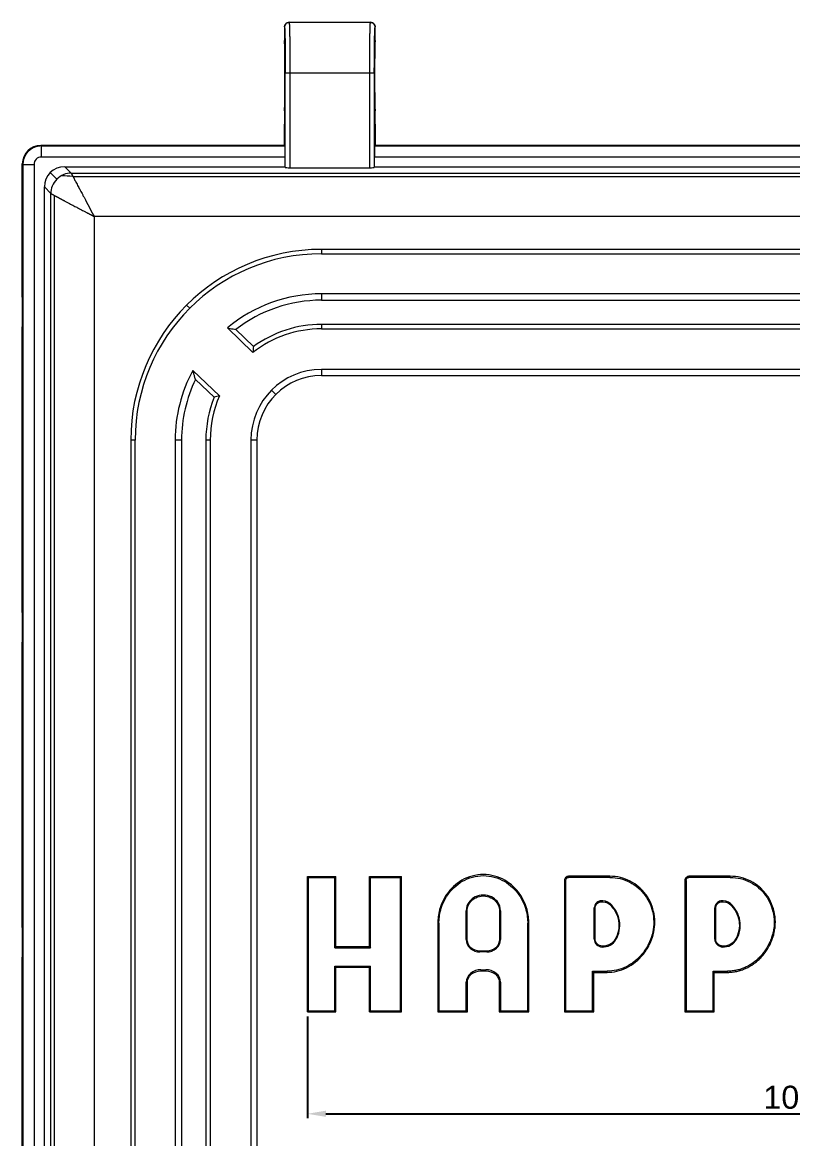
# Model space of a CAD drawing. Header units: millimetres. Extents: x 6520 to 6907, y -5009 to -4789.
# Drawn here: x 6519.8 to 6603.3, y -4909.9 to -4788.9 of the extents above; entities that cross this region are included whole.
import ezdxf

# ---------------------------------------------------------------- set-up
doc = ezdxf.new("R2010")
doc.units = ezdxf.units.MM
doc.layers.add('core', color=7, linetype='Continuous', lineweight=20)
doc.layers.add('dim', color=82, linetype='Continuous', lineweight=9)
doc.styles.get("Standard").update_dxf_attribs({"font": 'arial.ttf'})
doc.dimstyles.new('ISO-25', dxfattribs={"dimtxt": 2.5, "dimasz": 2.5, "dimexe": 1.25, "dimexo": 0.625, "dimtad": 1, "dimdsep": 46, "dimtxsty": 'Standard', "dimcen": 2.5, "dimadec": 0, "dimazin": 0, "dimtfac": 1, "dimtmove": 0, "dimatfit": 3, "dimfxl": 0, "dimarcsym": 0})

# ---------------------------------------------------------------- blocks, each defined once
blk = doc.blocks.new('*D15')
at = {"layer": 'Defpoints', "color": 0, "transparency": 16777216}
for p in [(6550.72, -4896.18), (6660.29, -4896.18), (6660.29, -4907.24)]:
    blk.add_point(p, dxfattribs=at)
at = {"layer": 'dim', "color": 0, "lineweight": -2, "transparency": 16777216}
for p, q in [((6550.72, -4896.68), (6550.72, -4907.73)), ((6660.29, -4896.68), (6660.29, -4907.73)), ((6552.72, -4907.24), (6658.29, -4907.24))]:
    blk.add_line(p, q, dxfattribs=at)
at = {"layer": 'dim', "color": 0, "transparency": 16777216}
for points in [[(6552.72, -4906.9), (6552.72, -4907.57), (6550.72, -4907.24)], [(6658.29, -4906.9), (6658.29, -4907.57), (6660.29, -4907.24)]]:
    blk.add_solid(points, dxfattribs=at)
at = {"layer": 'dim', "color": 0, "transparency": 16777216, "insert": (6605.5, -4905.46), "char_height": 2.5, "attachment_point": 5}
blk.add_mtext('109.58', dxfattribs=at)

msp = doc.modelspace()

# ---------------------------------------------------------------- linework, layer by layer
at = {"layer": 'core', "linetype": 'Continuous', "lineweight": 13}
for p, q in [((6548.227, -4789.362), (6548.218, -4789.362)), ((6548.721, -4788.859), (6548.73, -4788.859)), ((6557.556, -4788.859), (6557.56, -4788.859)), ((6558.067, -4789.362), (6558.059, -4789.362)), ((6557.468, -4794.387), (6548.818, -4794.387)), ((6548.818, -4794.387), (6548.818, -4804.635)), ((6557.468, -4804.635), (6557.468, -4794.387)), ((6557.962, -4794.387), (6557.962, -4804.599)), ((6520.452, -4802.853), (6520.391, -4802.792)), ((6521.873, -4802.264), (6521.812, -4802.203)), ((6521.873, -4802.264), (6548.279, -4802.264)), ((6548.283, -4802.285), (6521.873, -4802.285)), ((6642.954, -4802.285), (6558.003, -4802.285)), ((6558.007, -4802.264), (6642.95, -4802.264)), ((6519.802, -4804.213), (6519.863, -4804.274)), ((6519.863, -4972.992), (6519.863, -4804.274)), ((6519.884, -4972.992), (6519.884, -4804.274)), ((6521.069, -4804.274), (6521.069, -4972.992)), ((6548.3, -4803.47), (6521.873, -4803.47)), ((6642.971, -4803.47), (6557.986, -4803.47)), ((6522.835, -4805.16), (6523.542, -4805.867)), ((6525.093, -4805.216), (6524.393, -4804.516)), ((6525.093, -4805.216), (6685.914, -4805.216)), ((6525.295, -4805.593), (6685.712, -4805.593)), ((6522.191, -4806.719), (6522.89, -4807.419)), ((6522.89, -4969.847), (6522.89, -4807.419)), ((6523.268, -4807.628), (6523.268, -4969.646)), ((6683.411, -4809.922), (6527.596, -4809.922)), ((6527.596, -4809.922), (6527.596, -4967.344)), ((6552.238, -4813.484), (6552.238, -4813.96)), ((6552.238, -4818.301), (6552.238, -4818.996)), ((6537.617, -4819.541), (6537.954, -4819.877)), ((6552.238, -4821.625), (6552.238, -4822.101)), ((6552.238, -4826.511), (6552.238, -4827.167)), ((6547.292, -4829.216), (6546.828, -4828.752)), ((6532.037, -4834.162), (6531.561, -4834.162)), ((6537.072, -4834.162), (6536.377, -4834.162)), ((6540.177, -4834.162), (6539.701, -4834.162)), ((6545.244, -4834.162), (6544.587, -4834.162)), ((6578.715, -4881.611), (6578.803, -4881.698)), ((6579.025, -4881.478), (6579.025, -4881.601)), ((6583.507, -4881.601), (6583.507, -4881.478)), ((6591.779, -4881.611), (6591.866, -4881.698)), ((6592.089, -4881.478), (6592.089, -4881.601)), ((6596.571, -4881.601), (6596.571, -4881.478)), ((6578.706, -4881.943), (6578.583, -4881.943)), ((6591.769, -4881.943), (6591.646, -4881.943)), ((6582.467, -4884.159), (6582.486, -4884.254)), ((6595.531, -4884.159), (6595.55, -4884.254)), ((6568.036, -4885.211), (6567.939, -4885.211)), ((6571.644, -4885.211), (6571.548, -4885.211)), ((6581.921, -4884.915), (6581.825, -4884.915)), ((6583.533, -4884.445), (6583.468, -4884.516)), ((6594.985, -4884.915), (6594.888, -4884.915)), ((6596.596, -4884.445), (6596.532, -4884.516)), ((6564.98, -4886.57), (6564.857, -4886.57)), ((6574.727, -4886.57), (6574.604, -4886.57)), ((6567.939, -4888.335), (6568.036, -4888.335)), ((6571.548, -4888.335), (6571.644, -4888.335)), ((6581.825, -4888.305), (6581.921, -4888.305)), ((6582.671, -4889.149), (6582.675, -4889.052)), ((6584.17, -4888.349), (6584.086, -4888.3)), ((6594.888, -4888.305), (6594.985, -4888.305)), ((6595.735, -4889.149), (6595.739, -4889.052)), ((6597.233, -4888.349), (6597.15, -4888.3)), ((6568.422, -4889.207), (6568.354, -4889.275)), ((6569.419, -4889.593), (6569.419, -4889.69)), ((6570.165, -4889.69), (6570.165, -4889.593)), ((6571.23, -4889.275), (6571.162, -4889.207)), ((6568.366, -4892.037), (6568.453, -4892.125)), ((6569.513, -4891.611), (6569.513, -4891.734)), ((6570.071, -4891.734), (6570.071, -4891.611)), ((6571.131, -4892.125), (6571.218, -4892.037)), ((6583.207, -4891.9), (6583.207, -4891.776)), ((6568.062, -4892.962), (6567.939, -4892.962)), ((6571.644, -4892.962), (6571.521, -4892.962))]:
    msp.add_line(p, q, dxfattribs=at)
at = {"layer": 'core', "linetype": 'Continuous', "lineweight": 18}
for p, q in [((6548.218, -4789.362), (6548.218, -4790.829)), ((6548.721, -4788.859), (6548.73, -4788.859)), ((6548.73, -4788.859), (6557.556, -4788.859)), ((6557.556, -4788.859), (6557.565, -4788.859)), ((6558.067, -4790.829), (6558.067, -4789.362)), ((6548.315, -4804.592), (6548.315, -4794.386)), ((6557.971, -4794.386), (6557.971, -4804.592)), ((6548.218, -4798.447), (6548.218, -4799.914)), ((6558.067, -4799.914), (6558.067, -4798.447)), ((6548.218, -4802.203), (6548.218, -4799.914)), ((6558.067, -4799.914), (6558.067, -4802.203)), ((6548.218, -4802.203), (6521.812, -4802.203)), ((6548.218, -4802.203), (6548.279, -4802.264)), ((6558.067, -4802.203), (6558.007, -4802.264)), ((6642.889, -4802.203), (6558.067, -4802.203)), ((6519.802, -4818.685), (6519.802, -4804.213)), ((6548.3, -4804.516), (6548.3, -4803.47)), ((6557.986, -4804.516), (6557.986, -4803.47)), ((6524.393, -4804.516), (6548.3, -4804.516)), ((6548.315, -4804.592), (6548.3, -4804.516)), ((6548.818, -4804.635), (6557.468, -4804.635)), ((6557.986, -4804.516), (6557.971, -4804.592)), ((6557.986, -4804.516), (6642.971, -4804.516)), ((6522.191, -4970.547), (6522.191, -4806.719)), ((6658.768, -4813.484), (6552.238, -4813.484)), ((6552.238, -4813.96), (6658.768, -4813.96)), ((6658.768, -4818.301), (6552.238, -4818.301)), ((6552.238, -4818.996), (6658.768, -4818.996)), ((6519.802, -4852.855), (6519.802, -4821.901)), ((6542.047, -4822.008), (6544.801, -4824.667)), ((6544.868, -4824.02), (6542.952, -4822.171)), ((6658.768, -4821.625), (6552.238, -4821.625)), ((6552.238, -4822.101), (6658.768, -4822.101)), ((6541.167, -4829.378), (6538.294, -4826.604)), ((6658.768, -4826.511), (6552.238, -4826.511)), ((6552.238, -4827.167), (6658.768, -4827.167)), ((6538.573, -4827.585), (6540.588, -4829.531)), ((6531.561, -4834.162), (6531.561, -4943.104)), ((6532.037, -4943.104), (6532.037, -4834.162)), ((6536.377, -4834.162), (6536.377, -4943.104)), ((6537.072, -4834.162), (6537.072, -4943.104)), ((6539.701, -4834.162), (6539.701, -4943.104)), ((6540.177, -4834.162), (6540.177, -4943.104)), ((6544.587, -4834.162), (6544.587, -4943.104)), ((6545.244, -4834.162), (6545.244, -4943.104)), ((6519.802, -4887.025), (6519.802, -4856.071)), ((6550.716, -4881.491), (6553.808, -4881.491)), ((6550.716, -4881.491), (6550.839, -4881.614)), ((6550.716, -4896.178), (6550.716, -4881.491)), ((6550.839, -4881.614), (6553.685, -4881.614)), ((6550.839, -4896.055), (6550.839, -4881.614)), ((6553.808, -4881.491), (6553.685, -4881.614)), ((6553.685, -4889.231), (6553.685, -4881.614)), ((6553.808, -4889.108), (6553.808, -4881.491)), ((6557.439, -4881.491), (6557.562, -4881.614)), ((6557.439, -4881.491), (6560.915, -4881.491)), ((6557.439, -4889.108), (6557.439, -4881.491)), ((6557.562, -4881.614), (6560.791, -4881.614)), ((6557.562, -4889.231), (6557.562, -4881.614)), ((6560.915, -4881.491), (6560.791, -4881.614)), ((6560.791, -4896.055), (6560.791, -4881.614)), ((6560.915, -4896.178), (6560.915, -4881.491)), ((6583.507, -4881.478), (6579.025, -4881.478)), ((6583.507, -4881.601), (6579.025, -4881.601)), ((6596.571, -4881.478), (6592.089, -4881.478)), ((6596.571, -4881.601), (6592.089, -4881.601)), ((6578.583, -4881.943), (6578.583, -4896.178)), ((6578.706, -4881.943), (6578.706, -4896.055)), ((6591.646, -4881.943), (6591.646, -4896.178)), ((6591.769, -4881.943), (6591.769, -4896.055)), ((6567.939, -4888.335), (6567.939, -4885.211)), ((6568.036, -4888.335), (6568.036, -4885.211)), ((6571.548, -4885.211), (6571.548, -4888.335)), ((6571.644, -4885.211), (6571.644, -4888.335)), ((6581.825, -4888.305), (6581.825, -4884.915)), ((6581.921, -4888.305), (6581.921, -4884.915)), ((6594.888, -4888.305), (6594.888, -4884.915)), ((6594.985, -4888.305), (6594.985, -4884.915)), ((6564.857, -4886.57), (6564.857, -4896.178)), ((6564.98, -4886.57), (6564.98, -4896.055)), ((6574.604, -4896.055), (6574.604, -4886.57)), ((6574.727, -4896.178), (6574.727, -4886.57)), ((6588.39, -4886.692), (6588.267, -4886.686)), ((6601.453, -4886.692), (6601.33, -4886.686)), ((6553.808, -4889.108), (6553.685, -4889.231)), ((6553.808, -4889.108), (6557.439, -4889.108)), ((6557.439, -4889.108), (6557.562, -4889.231)), ((6519.802, -4921.195), (6519.802, -4890.241)), ((6553.685, -4889.231), (6557.562, -4889.231)), ((6570.165, -4889.593), (6569.419, -4889.593)), ((6570.165, -4889.69), (6569.419, -4889.69)), ((6553.808, -4891.334), (6553.685, -4891.21)), ((6553.685, -4896.055), (6553.685, -4891.21)), ((6553.685, -4891.21), (6557.562, -4891.21)), ((6553.808, -4896.178), (6553.808, -4891.334)), ((6553.808, -4891.334), (6557.439, -4891.334)), ((6557.439, -4891.334), (6557.562, -4891.21)), ((6557.439, -4896.178), (6557.439, -4891.334)), ((6557.562, -4896.055), (6557.562, -4891.21)), ((6569.513, -4891.611), (6570.071, -4891.611)), ((6569.513, -4891.734), (6570.071, -4891.734)), ((6581.635, -4896.055), (6581.635, -4891.776)), ((6581.635, -4891.776), (6583.207, -4891.776)), ((6581.758, -4891.9), (6581.635, -4891.776)), ((6581.758, -4896.178), (6581.758, -4891.9)), ((6581.758, -4891.9), (6583.207, -4891.9)), ((6594.699, -4896.055), (6594.699, -4891.776)), ((6594.699, -4891.776), (6596.27, -4891.776)), ((6594.822, -4891.9), (6594.699, -4891.776)), ((6594.822, -4891.9), (6596.27, -4891.9)), ((6594.822, -4896.178), (6594.822, -4891.9)), ((6596.27, -4891.9), (6596.27, -4891.776)), ((6567.939, -4896.055), (6567.939, -4892.962)), ((6568.062, -4896.178), (6568.062, -4892.962)), ((6571.521, -4892.962), (6571.521, -4896.178)), ((6571.644, -4892.962), (6571.644, -4896.055)), ((6550.716, -4896.178), (6550.839, -4896.055)), ((6550.716, -4896.178), (6553.808, -4896.178)), ((6550.839, -4896.055), (6553.685, -4896.055)), ((6553.808, -4896.178), (6553.685, -4896.055)), ((6557.439, -4896.178), (6557.562, -4896.055)), ((6557.439, -4896.178), (6560.915, -4896.178)), ((6557.562, -4896.055), (6560.791, -4896.055)), ((6560.915, -4896.178), (6560.791, -4896.055)), ((6564.857, -4896.178), (6564.98, -4896.055)), ((6564.857, -4896.178), (6568.062, -4896.178)), ((6564.98, -4896.055), (6567.939, -4896.055)), ((6568.062, -4896.178), (6567.939, -4896.055)), ((6571.521, -4896.178), (6571.644, -4896.055)), ((6571.521, -4896.178), (6574.727, -4896.178)), ((6571.644, -4896.055), (6574.604, -4896.055)), ((6574.727, -4896.178), (6574.604, -4896.055)), ((6578.583, -4896.178), (6578.706, -4896.055)), ((6578.583, -4896.178), (6581.758, -4896.178)), ((6578.706, -4896.055), (6581.635, -4896.055)), ((6581.758, -4896.178), (6581.635, -4896.055)), ((6591.646, -4896.178), (6591.769, -4896.055)), ((6591.646, -4896.178), (6594.822, -4896.178)), ((6591.769, -4896.055), (6594.699, -4896.055)), ((6594.822, -4896.178), (6594.699, -4896.055))]:
    msp.add_line(p, q, dxfattribs=at)
for radius, start, end in [(20.678, 90, 180), (20.202, 90, 180), (15.861, 90, 129.98095), (15.166, 90, 127.75511), (12.061, 90, 128.07229), (12.537, 90, 126.00897), (15.861, 151.5437, 180), (7.651, 90, 180), (6.995, 90, 180), (15.166, 154.29953, 180), (12.537, 158.32193, 180), (12.061, 156.6329, 180)]:
    msp.add_arc((6552.238, -4834.162), radius, start, end, dxfattribs=at)
for centre, major_axis, ratio, start_param, end_param in [((6548.721, -4789.362), (-0.503, 0), 0.9998477, 4.712389, 6.2831853), ((6557.565, -4789.362), (0.503, 0), 0.9998477, 0, 1.5707963), ((6548.218, -4794.638), (0, -3.809), 0.0174551, 0, 3.1415927), ((6558.067, -4794.638), (0, -3.809), 0.0174551, 3.1415927, 6.2831853), ((6521.812, -4804.213), (-1.422, 1.422), 0.9996955, 5.4979394, 7.0684312), ((6521.873, -4803.47), (0, 1.206), 0.0000083, 4.7123873, 6.265732), ((6548.279, -4803.47), (0, -1.206), 0.0174551, 1.5707963, 3.1241394), ((6558.007, -4803.47), (0, -1.206), 0.0174551, 3.1590459, 4.712389), ((6521.069, -4804.274), (1.206, 0), 0.0000056, 3.1590444, 4.7123934), ((6521.873, -4804.274), (-0.447, -0.668), 1, 3.7318458, 5.3027273), ((6524.41, -4806.736), (-1.575, 1.575), 0.9924325, 5.501584, 7.0647854), ((6548.818, -4804.591), (-0.502, 0), 0.0874887, 0.0174533, 1.5707963), ((6557.468, -4804.591), (-0.502, 0), 0.0874887, 1.5707963, 3.1241394), ((6519.802, -4820.293), (0, -1.608), 0.0174551, 0, 3.1415927), ((6519.802, -4854.463), (0, -1.608), 0.0174551, 0, 3.1415927), ((6519.802, -4888.633), (0, -1.608), 0.0174551, 0, 3.1415927)]:
    msp.add_ellipse(centre, major_axis=major_axis, ratio=ratio, start_param=start_param, end_param=end_param, dxfattribs=at)
at = {"layer": 'core', "linetype": 'Continuous', "lineweight": 13}
for centre, major_axis, ratio, start_param, end_param in [((6548.227, -4794.387), (0, -5.527), 0.0174551, 1.5707989, 2.7970496), ((6558.059, -4794.387), (0, -5.527), 0.0174551, 3.4861342, 4.7123927), ((6527.596, -4805.18), (-4.723, 0), 0.0874887, 0.7390635, 1.0550269)]:
    msp.add_ellipse(centre, major_axis=major_axis, ratio=ratio, start_param=start_param, end_param=end_param, dxfattribs=at)
for points, knots in [([(6548.227, -4789.362), (6548.227, -4789.329), (6548.231, -4789.296), (6548.243, -4789.231), (6548.253, -4789.2), (6548.278, -4789.139), (6548.294, -4789.11), (6548.33, -4789.055), (6548.351, -4789.029), (6548.398, -4788.983), (6548.423, -4788.962), (6548.478, -4788.925), (6548.507, -4788.91), (6548.568, -4788.885), (6548.6, -4788.875), (6548.664, -4788.862), (6548.697, -4788.859), (6548.73, -4788.859)], [0, 0, 0, 0, 0.125, 0.125, 0.25, 0.25, 0.375, 0.375, 0.5, 0.5, 0.625, 0.625, 0.75, 0.75, 0.875, 0.875, 1, 1, 1, 1]), ([(6548.227, -4789.362), (6548.233, -4789.362), (6548.239, -4789.394), (6548.249, -4789.513), (6548.254, -4789.59), (6548.259, -4789.689)], [0, 0, 0, 0, 0.5407234, 0.5407234, 1, 1, 1, 1]), ([(6548.73, -4788.859), (6548.73, -4788.859), (6548.73, -4788.859), (6548.731, -4788.859), (6548.732, -4788.86), (6548.732, -4788.861), (6548.733, -4788.862), (6548.733, -4788.863), (6548.734, -4788.865), (6548.734, -4788.866), (6548.735, -4788.868), (6548.735, -4788.87), (6548.736, -4788.872), (6548.736, -4788.875), (6548.737, -4788.878), (6548.738, -4788.881), (6548.738, -4788.884), (6548.739, -4788.887), (6548.739, -4788.891), (6548.74, -4788.894), (6548.74, -4788.898), (6548.741, -4788.902), (6548.741, -4788.907), (6548.742, -4788.911), (6548.742, -4788.916), (6548.743, -4788.92), (6548.743, -4788.925), (6548.744, -4788.931), (6548.744, -4788.936), (6548.745, -4788.942), (6548.745, -4788.947), (6548.746, -4788.953), (6548.746, -4788.959), (6548.747, -4788.965), (6548.747, -4788.972), (6548.748, -4788.978), (6548.748, -4788.985), (6548.749, -4788.992), (6548.749, -4788.999), (6548.75, -4789.006), (6548.75, -4789.013), (6548.751, -4789.021), (6548.751, -4789.028), (6548.752, -4789.036), (6548.752, -4789.044), (6548.753, -4789.052), (6548.753, -4789.06), (6548.753, -4789.069), (6548.754, -4789.077), (6548.754, -4789.086), (6548.755, -4789.094), (6548.755, -4789.103), (6548.756, -4789.112), (6548.756, -4789.121), (6548.757, -4789.13), (6548.757, -4789.14), (6548.758, -4789.149), (6548.758, -4789.159), (6548.758, -4789.168), (6548.759, -4789.178), (6548.759, -4789.188), (6548.76, -4789.198), (6548.76, -4789.208), (6548.761, -4789.218), (6548.761, -4789.229), (6548.761, -4789.239), (6548.762, -4789.25), (6548.762, -4789.26), (6548.763, -4789.271), (6548.763, -4789.282), (6548.764, -4789.293), (6548.764, -4789.304), (6548.764, -4789.315), (6548.765, -4789.326), (6548.765, -4789.337), (6548.766, -4789.349), (6548.766, -4789.36), (6548.766, -4789.372), (6548.767, -4789.383), (6548.767, -4789.395), (6548.768, -4789.407), (6548.768, -4789.418), (6548.768, -4789.43), (6548.769, -4789.442), (6548.769, -4789.454), (6548.769, -4789.466), (6548.77, -4789.479), (6548.77, -4789.491), (6548.771, -4789.503), (6548.771, -4789.515), (6548.771, -4789.528), (6548.772, -4789.54), (6548.772, -4789.553), (6548.772, -4789.565), (6548.773, -4789.578), (6548.773, -4789.591), (6548.773, -4789.603), (6548.774, -4789.616), (6548.774, -4789.629), (6548.775, -4789.642), (6548.775, -4789.654), (6548.775, -4789.667), (6548.776, -4789.68), (6548.776, -4789.693), (6548.776, -4789.706), (6548.777, -4789.72), (6548.777, -4789.733), (6548.777, -4789.746), (6548.778, -4789.759), (6548.778, -4789.772), (6548.778, -4789.785), (6548.779, -4789.799), (6548.779, -4789.812), (6548.779, -4789.825), (6548.779, -4789.838), (6548.78, -4789.852), (6548.78, -4789.865), (6548.78, -4789.879), (6548.781, -4789.892), (6548.781, -4789.905), (6548.781, -4789.919), (6548.782, -4789.932), (6548.782, -4789.946), (6548.782, -4789.959), (6548.782, -4789.973), (6548.783, -4789.986), (6548.783, -4790), (6548.783, -4790.013), (6548.784, -4790.026), (6548.784, -4790.04), (6548.784, -4790.053), (6548.784, -4790.067), (6548.785, -4790.08), (6548.785, -4790.094), (6548.785, -4790.107), (6548.786, -4790.121), (6548.786, -4790.134), (6548.786, -4790.148), (6548.786, -4790.161), (6548.787, -4790.175), (6548.787, -4790.188), (6548.787, -4790.202), (6548.787, -4790.215), (6548.788, -4790.228), (6548.788, -4790.242), (6548.788, -4790.255), (6548.788, -4790.268), (6548.789, -4790.282), (6548.789, -4790.295), (6548.789, -4790.308), (6548.789, -4790.322), (6548.789, -4790.335), (6548.79, -4790.348), (6548.79, -4790.361), (6548.79, -4790.374), (6548.79, -4790.388), (6548.791, -4790.401), (6548.791, -4790.414), (6548.791, -4790.427), (6548.791, -4790.44), (6548.791, -4790.453), (6548.792, -4790.466), (6548.792, -4790.493), (6548.793, -4790.535), (6548.794, -4790.592), (6548.794, -4790.649), (6548.795, -4790.707), (6548.796, -4790.766), (6548.797, -4790.825), (6548.798, -4790.885), (6548.798, -4790.946), (6548.799, -4791.007), (6548.8, -4791.068), (6548.801, -4791.131), (6548.801, -4791.193), (6548.802, -4791.257), (6548.803, -4791.32), (6548.803, -4791.385), (6548.804, -4791.449), (6548.805, -4791.514), (6548.805, -4791.58), (6548.806, -4791.646), (6548.807, -4791.712), (6548.807, -4791.779), (6548.808, -4791.846), (6548.808, -4791.914), (6548.809, -4791.982), (6548.809, -4792.05), (6548.81, -4792.118), (6548.81, -4792.187), (6548.811, -4792.256), (6548.811, -4792.325), (6548.812, -4792.395), (6548.812, -4792.465), (6548.812, -4792.535), (6548.813, -4792.605), (6548.813, -4792.675), (6548.814, -4792.746), (6548.814, -4792.817), (6548.814, -4792.888), (6548.814, -4792.959), (6548.815, -4793.03), (6548.815, -4793.101), (6548.815, -4793.172), (6548.816, -4793.244), (6548.816, -4793.315), (6548.816, -4793.387), (6548.816, -4793.458), (6548.816, -4793.53), (6548.817, -4793.602), (6548.817, -4793.673), (6548.817, -4793.745), (6548.817, -4793.816), (6548.817, -4793.888), (6548.817, -4793.959), (6548.817, -4794.031), (6548.817, -4794.102), (6548.817, -4794.173), (6548.818, -4794.245), (6548.818, -4794.316), (6548.818, -4794.363), (6548.818, -4794.387)], [0, 0, 0, 0, 0.0041037, 0.0081949, 0.0122736, 0.0163399, 0.0203938, 0.0244351, 0.028464, 0.0324804, 0.0364844, 0.0404759, 0.0444549, 0.0484215, 0.0523756, 0.0563173, 0.0602464, 0.0641632, 0.0680674, 0.0719592, 0.0758385, 0.0797054, 0.0835598, 0.0874017, 0.0912311, 0.0950481, 0.0988527, 0.1026447, 0.1064244, 0.1101915, 0.1139462, 0.1176884, 0.1214181, 0.1251354, 0.1288402, 0.1325326, 0.1362125, 0.1398799, 0.1435349, 0.1471773, 0.1508074, 0.1544249, 0.15803, 0.1616227, 0.1652029, 0.1687706, 0.1723258, 0.1758686, 0.1793989, 0.1829168, 0.1864221, 0.1899151, 0.1933955, 0.1968635, 0.200319, 0.2037621, 0.2071927, 0.2106108, 0.2140165, 0.2174097, 0.2207905, 0.2241587, 0.2275145, 0.2308579, 0.2341888, 0.2375072, 0.2408132, 0.2441066, 0.2473877, 0.2506562, 0.2539123, 0.257156, 0.2603871, 0.2636058, 0.2668121, 0.2700059, 0.2731872, 0.276356, 0.2795124, 0.2826563, 0.2857878, 0.2889068, 0.2920133, 0.2951073, 0.2981889, 0.3012581, 0.3043147, 0.3073589, 0.3103907, 0.3134099, 0.3164168, 0.3194111, 0.322393, 0.3253624, 0.3283193, 0.3312638, 0.3341959, 0.3371154, 0.3400225, 0.3429171, 0.3457993, 0.348669, 0.3515262, 0.354371, 0.3572033, 0.3600232, 0.3628305, 0.3656255, 0.3684079, 0.3711779, 0.3739354, 0.3766805, 0.3794131, 0.3821332, 0.3848409, 0.3875361, 0.3902188, 0.3928891, 0.3955469, 0.3981922, 0.4008251, 0.4034455, 0.4060535, 0.4086489, 0.411232, 0.4138025, 0.4163606, 0.4189062, 0.4214394, 0.4239601, 0.4264683, 0.4289641, 0.4314474, 0.4339183, 0.4363766, 0.4388226, 0.441256, 0.443677, 0.4460855, 0.4484816, 0.4508652, 0.4532363, 0.4555949, 0.4579411, 0.4602749, 0.4625962, 0.464905, 0.4672013, 0.4694852, 0.4717566, 0.4740156, 0.476262, 0.4784961, 0.4807176, 0.4829267, 0.4851233, 0.4873075, 0.4894792, 0.4916384, 0.4937852, 0.4959195, 0.4980414, 0.5001508, 0.5092224, 0.5182781, 0.5273179, 0.5363418, 0.5453498, 0.5543418, 0.563318, 0.5722782, 0.5812225, 0.5901509, 0.5990633, 0.6079599, 0.6168405, 0.6257052, 0.634554, 0.6433869, 0.6522039, 0.6610049, 0.66979, 0.6785593, 0.6873126, 0.69605, 0.7047714, 0.713477, 0.7221667, 0.7308404, 0.7394982, 0.7481401, 0.7567661, 0.7653762, 0.7739704, 0.7825487, 0.791111, 0.7996575, 0.808188, 0.8167026, 0.8252014, 0.8336842, 0.8421511, 0.8506021, 0.8590371, 0.8674563, 0.8758596, 0.884247, 0.8926184, 0.900974, 0.9093136, 0.9176373, 0.9259452, 0.9342371, 0.9425131, 0.9507732, 0.9590175, 0.9672458, 0.9754582, 0.9836547, 0.9918353, 1, 1, 1, 1]), ([(6557.468, -4794.387), (6557.468, -4794.374), (6557.468, -4794.348), (6557.468, -4794.31), (6557.468, -4794.271), (6557.468, -4794.233), (6557.468, -4794.194), (6557.469, -4794.156), (6557.469, -4794.117), (6557.469, -4794.078), (6557.469, -4794.04), (6557.469, -4794.001), (6557.469, -4793.962), (6557.469, -4793.923), (6557.469, -4793.885), (6557.469, -4793.846), (6557.469, -4793.807), (6557.469, -4793.768), (6557.469, -4793.73), (6557.469, -4793.691), (6557.469, -4793.652), (6557.469, -4793.613), (6557.469, -4793.574), (6557.47, -4793.535), (6557.47, -4793.497), (6557.47, -4793.458), (6557.47, -4793.419), (6557.47, -4793.38), (6557.47, -4793.341), (6557.47, -4793.303), (6557.47, -4793.264), (6557.47, -4793.225), (6557.471, -4793.187), (6557.471, -4793.148), (6557.471, -4793.109), (6557.471, -4793.071), (6557.471, -4793.032), (6557.471, -4792.993), (6557.472, -4792.955), (6557.472, -4792.916), (6557.472, -4792.878), (6557.472, -4792.839), (6557.472, -4792.801), (6557.472, -4792.763), (6557.473, -4792.724), (6557.473, -4792.686), (6557.473, -4792.648), (6557.473, -4792.61), (6557.473, -4792.572), (6557.474, -4792.534), (6557.474, -4792.496), (6557.474, -4792.458), (6557.474, -4792.42), (6557.475, -4792.382), (6557.475, -4792.344), (6557.475, -4792.307), (6557.475, -4792.269), (6557.475, -4792.232), (6557.476, -4792.194), (6557.476, -4792.157), (6557.476, -4792.12), (6557.477, -4792.083), (6557.477, -4792.045), (6557.477, -4792.008), (6557.477, -4791.972), (6557.478, -4791.935), (6557.478, -4791.898), (6557.478, -4791.862), (6557.479, -4791.825), (6557.479, -4791.789), (6557.479, -4791.752), (6557.479, -4791.716), (6557.48, -4791.68), (6557.48, -4791.644), (6557.48, -4791.608), (6557.481, -4791.573), (6557.481, -4791.537), (6557.481, -4791.502), (6557.482, -4791.466), (6557.482, -4791.431), (6557.482, -4791.396), (6557.483, -4791.361), (6557.483, -4791.327), (6557.484, -4791.292), (6557.484, -4791.257), (6557.484, -4791.223), (6557.485, -4791.189), (6557.485, -4791.155), (6557.485, -4791.121), (6557.486, -4791.087), (6557.486, -4791.054), (6557.487, -4791.02), (6557.487, -4790.987), (6557.487, -4790.954), (6557.488, -4790.921), (6557.488, -4790.888), (6557.489, -4790.855), (6557.489, -4790.823), (6557.49, -4790.791), (6557.49, -4790.759), (6557.49, -4790.727), (6557.491, -4790.695), (6557.491, -4790.664), (6557.492, -4790.632), (6557.492, -4790.601), (6557.493, -4790.57), (6557.493, -4790.54), (6557.494, -4790.509), (6557.494, -4790.481), (6557.495, -4790.454), (6557.495, -4790.43), (6557.495, -4790.405), (6557.496, -4790.38), (6557.496, -4790.355), (6557.497, -4790.33), (6557.497, -4790.305), (6557.497, -4790.28), (6557.498, -4790.254), (6557.498, -4790.229), (6557.499, -4790.204), (6557.499, -4790.178), (6557.5, -4790.153), (6557.5, -4790.127), (6557.501, -4790.102), (6557.501, -4790.076), (6557.502, -4790.051), (6557.502, -4790.025), (6557.503, -4790), (6557.503, -4789.974), (6557.504, -4789.949), (6557.505, -4789.923), (6557.505, -4789.898), (6557.506, -4789.872), (6557.506, -4789.847), (6557.507, -4789.822), (6557.508, -4789.797), (6557.508, -4789.772), (6557.509, -4789.747), (6557.509, -4789.722), (6557.51, -4789.697), (6557.511, -4789.672), (6557.511, -4789.648), (6557.512, -4789.624), (6557.513, -4789.599), (6557.513, -4789.575), (6557.514, -4789.552), (6557.515, -4789.528), (6557.515, -4789.505), (6557.516, -4789.481), (6557.517, -4789.458), (6557.518, -4789.436), (6557.518, -4789.413), (6557.519, -4789.391), (6557.52, -4789.369), (6557.52, -4789.347), (6557.521, -4789.326), (6557.522, -4789.305), (6557.523, -4789.284), (6557.524, -4789.263), (6557.524, -4789.243), (6557.525, -4789.224), (6557.526, -4789.204), (6557.527, -4789.185), (6557.528, -4789.167), (6557.528, -4789.148), (6557.529, -4789.131), (6557.53, -4789.113), (6557.531, -4789.096), (6557.532, -4789.08), (6557.533, -4789.064), (6557.534, -4789.048), (6557.535, -4789.033), (6557.535, -4789.019), (6557.536, -4789.005), (6557.537, -4788.992), (6557.538, -4788.979), (6557.539, -4788.967), (6557.54, -4788.955), (6557.541, -4788.944), (6557.542, -4788.933), (6557.543, -4788.923), (6557.544, -4788.914), (6557.545, -4788.906), (6557.546, -4788.898), (6557.547, -4788.891), (6557.548, -4788.884), (6557.549, -4788.878), (6557.55, -4788.873), (6557.551, -4788.869), (6557.552, -4788.865), (6557.553, -4788.863), (6557.554, -4788.861), (6557.555, -4788.859), (6557.556, -4788.859), (6557.556, -4788.859)], [0, 0, 0, 0, 0.0044237, 0.008852, 0.0132851, 0.0177228, 0.0221652, 0.0266122, 0.0310639, 0.0355204, 0.0399814, 0.0444472, 0.0489176, 0.0533927, 0.0578725, 0.0623569, 0.0668461, 0.0713399, 0.0758383, 0.0803415, 0.0848493, 0.0893618, 0.093879, 0.0984008, 0.1029273, 0.1074585, 0.1119944, 0.116535, 0.1210802, 0.1256301, 0.1301847, 0.1347439, 0.1393078, 0.1438764, 0.1484497, 0.1530277, 0.1576103, 0.1621976, 0.1667896, 0.1713863, 0.1759876, 0.1805936, 0.1852043, 0.1898196, 0.1944397, 0.1990644, 0.2036938, 0.2083278, 0.2129666, 0.21761, 0.2222581, 0.2269109, 0.2315683, 0.2362304, 0.2408972, 0.2455687, 0.2502449, 0.2549257, 0.2596112, 0.2643014, 0.2689963, 0.2736958, 0.2784, 0.2831089, 0.2878225, 0.2925407, 0.2972637, 0.3019913, 0.3067235, 0.3114605, 0.3162021, 0.3209485, 0.3256994, 0.3304551, 0.3352155, 0.3399805, 0.3447502, 0.3495246, 0.3543036, 0.3590874, 0.3638758, 0.3686689, 0.3734666, 0.3782691, 0.3830762, 0.387888, 0.3927045, 0.3975256, 0.4023515, 0.407182, 0.4120172, 0.4168571, 0.4217016, 0.4265509, 0.4314048, 0.4362633, 0.4411266, 0.4459946, 0.4508672, 0.4557445, 0.4606265, 0.4655131, 0.4704045, 0.4753005, 0.4802012, 0.4851066, 0.4900166, 0.4949314, 0.4998508, 0.5038566, 0.5079072, 0.5120024, 0.5161424, 0.5203271, 0.5245566, 0.5288307, 0.5331496, 0.5375132, 0.5419215, 0.5463745, 0.5508723, 0.5554148, 0.560002, 0.5646339, 0.5693105, 0.5740319, 0.578798, 0.5836088, 0.5884643, 0.5933645, 0.5983095, 0.6032992, 0.6083336, 0.6134127, 0.6185366, 0.6237051, 0.6289184, 0.6341764, 0.6394792, 0.6448266, 0.6502188, 0.6556557, 0.6611373, 0.6666636, 0.6722347, 0.6778505, 0.683511, 0.6892162, 0.6949662, 0.7007608, 0.7066002, 0.7124843, 0.7184131, 0.7243867, 0.730405, 0.7364679, 0.7425757, 0.7487281, 0.7549252, 0.7611671, 0.7674537, 0.773785, 0.7801611, 0.7865818, 0.7930473, 0.7995575, 0.8061124, 0.8127121, 0.8193565, 0.8260455, 0.8327793, 0.8395579, 0.8463811, 0.8532491, 0.8601618, 0.8671192, 0.8741213, 0.8811682, 0.8882598, 0.8953961, 0.9025771, 0.9098028, 0.9170733, 0.9243885, 0.9317484, 0.939153, 0.9466024, 0.9540964, 0.9616352, 0.9692187, 0.976847, 0.9845199, 0.9922376, 1, 1, 1, 1]), ([(6557.556, -4788.859), (6557.589, -4788.859), (6557.622, -4788.862), (6557.686, -4788.875), (6557.718, -4788.885), (6557.779, -4788.91), (6557.808, -4788.925), (6557.863, -4788.962), (6557.888, -4788.983), (6557.935, -4789.029), (6557.956, -4789.055), (6557.992, -4789.11), (6558.008, -4789.139), (6558.033, -4789.2), (6558.043, -4789.231), (6558.055, -4789.296), (6558.059, -4789.329), (6558.059, -4789.362)], [0, 0, 0, 0, 0.125, 0.125, 0.25, 0.25, 0.375, 0.375, 0.5, 0.5, 0.625, 0.625, 0.75, 0.75, 0.875, 0.875, 1, 1, 1, 1]), ([(6558.021, -4789.857), (6558.022, -4789.817), (6558.024, -4789.779), (6558.03, -4789.618), (6558.036, -4789.522), (6558.047, -4789.394), (6558.053, -4789.362), (6558.059, -4789.362)], [0, 0, 0, 0, 0.1235754, 0.1235754, 0.5617877, 0.5617877, 1, 1, 1, 1]), ([(6548.818, -4794.387), (6548.785, -4794.387), (6548.753, -4794.387), (6548.689, -4794.387), (6548.657, -4794.387), (6548.597, -4794.387), (6548.568, -4794.387), (6548.514, -4794.387), (6548.489, -4794.387), (6548.442, -4794.387), (6548.421, -4794.387), (6548.384, -4794.387), (6548.369, -4794.387), (6548.343, -4794.387), (6548.333, -4794.387), (6548.319, -4794.387), (6548.316, -4794.387), (6548.315, -4794.387)], [0, 0, 0, 0, 0.125, 0.125, 0.25, 0.25, 0.375, 0.375, 0.5, 0.5, 0.625, 0.625, 0.75, 0.75, 0.875, 0.875, 1, 1, 1, 1]), ([(6557.971, -4794.387), (6557.97, -4794.387), (6557.967, -4794.387), (6557.953, -4794.387), (6557.943, -4794.387), (6557.917, -4794.387), (6557.902, -4794.387), (6557.865, -4794.387), (6557.844, -4794.387), (6557.797, -4794.387), (6557.772, -4794.387), (6557.718, -4794.387), (6557.689, -4794.387), (6557.629, -4794.387), (6557.597, -4794.387), (6557.533, -4794.387), (6557.501, -4794.387), (6557.468, -4794.387)], [0, 0, 0, 0, 0.125, 0.125, 0.25, 0.25, 0.375, 0.375, 0.5, 0.5, 0.625, 0.625, 0.75, 0.75, 0.875, 0.875, 1, 1, 1, 1]), ([(6521.873, -4802.264), (6521.865, -4802.264), (6521.851, -4802.264), (6521.828, -4802.264), (6521.806, -4802.265), (6521.784, -4802.266), (6521.762, -4802.267), (6521.74, -4802.268), (6521.717, -4802.27), (6521.695, -4802.272), (6521.673, -4802.274), (6521.651, -4802.276), (6521.629, -4802.279), (6521.607, -4802.282), (6521.585, -4802.285), (6521.563, -4802.288), (6521.541, -4802.291), (6521.519, -4802.295), (6521.498, -4802.299), (6521.476, -4802.303), (6521.454, -4802.308), (6521.433, -4802.313), (6521.411, -4802.318), (6521.39, -4802.323), (6521.368, -4802.328), (6521.347, -4802.334), (6521.326, -4802.34), (6521.305, -4802.346), (6521.284, -4802.352), (6521.263, -4802.359), (6521.242, -4802.365), (6521.221, -4802.372), (6521.201, -4802.38), (6521.18, -4802.387), (6521.16, -4802.395), (6521.14, -4802.402), (6521.12, -4802.41), (6521.1, -4802.418), (6521.08, -4802.427), (6521.061, -4802.435), (6521.041, -4802.444), (6521.022, -4802.453), (6521.002, -4802.462), (6520.983, -4802.471), (6520.965, -4802.481), (6520.946, -4802.491), (6520.927, -4802.5), (6520.909, -4802.51), (6520.89, -4802.52), (6520.872, -4802.531), (6520.854, -4802.541), (6520.837, -4802.552), (6520.819, -4802.562), (6520.802, -4802.573), (6520.784, -4802.584), (6520.767, -4802.595), (6520.75, -4802.607), (6520.734, -4802.618), (6520.717, -4802.629), (6520.701, -4802.641), (6520.685, -4802.653), (6520.669, -4802.665), (6520.653, -4802.677), (6520.637, -4802.689), (6520.622, -4802.701), (6520.607, -4802.713), (6520.592, -4802.725), (6520.577, -4802.738), (6520.562, -4802.75), (6520.548, -4802.763), (6520.533, -4802.775), (6520.519, -4802.788), (6520.505, -4802.801), (6520.492, -4802.814), (6520.478, -4802.827), (6520.465, -4802.84), (6520.448, -4802.856), (6520.427, -4802.877), (6520.403, -4802.903), (6520.379, -4802.929), (6520.355, -4802.956), (6520.332, -4802.983), (6520.309, -4803.011), (6520.286, -4803.04), (6520.264, -4803.07), (6520.242, -4803.1), (6520.22, -4803.13), (6520.199, -4803.162), (6520.178, -4803.194), (6520.157, -4803.226), (6520.138, -4803.26), (6520.118, -4803.294), (6520.099, -4803.328), (6520.081, -4803.363), (6520.064, -4803.398), (6520.047, -4803.435), (6520.03, -4803.471), (6520.014, -4803.508), (6519.999, -4803.546), (6519.985, -4803.584), (6519.971, -4803.622), (6519.959, -4803.661), (6519.946, -4803.7), (6519.935, -4803.74), (6519.925, -4803.78), (6519.915, -4803.82), (6519.906, -4803.86), (6519.898, -4803.901), (6519.89, -4803.942), (6519.884, -4803.983), (6519.878, -4804.024), (6519.874, -4804.066), (6519.87, -4804.107), (6519.867, -4804.149), (6519.865, -4804.19), (6519.863, -4804.232), (6519.863, -4804.26), (6519.863, -4804.274)], [0, 0, 0, 0, 0.007022, 0.0140482, 0.0210783, 0.0281115, 0.0351473, 0.0421851, 0.0492242, 0.0562642, 0.0633043, 0.0703441, 0.0773829, 0.08442, 0.091455, 0.0984871, 0.1055159, 0.1125406, 0.1195608, 0.1265757, 0.1335848, 0.1405875, 0.1475833, 0.1545714, 0.1615513, 0.1685224, 0.1754842, 0.182436, 0.1893773, 0.1963074, 0.2032259, 0.210132, 0.2170254, 0.2239053, 0.2307713, 0.2376227, 0.2444591, 0.2512799, 0.2580845, 0.2648724, 0.2716431, 0.278396, 0.2851307, 0.2918466, 0.2985433, 0.3052201, 0.3118767, 0.3185125, 0.325127, 0.3317199, 0.3382906, 0.3448386, 0.3513636, 0.357865, 0.3643425, 0.3707955, 0.3772238, 0.3836268, 0.3900043, 0.3963556, 0.4026806, 0.4089788, 0.4152498, 0.4214933, 0.4277089, 0.4338962, 0.440055, 0.4461849, 0.4522856, 0.4583567, 0.464398, 0.4704091, 0.4763898, 0.4823397, 0.4882587, 0.4941464, 0.5000026, 0.5110055, 0.5221185, 0.5333399, 0.5446679, 0.5561005, 0.5676355, 0.5792708, 0.5910043, 0.6028333, 0.6147556, 0.6267685, 0.6388693, 0.6510553, 0.6633237, 0.6756713, 0.6880953, 0.7005924, 0.7131594, 0.7257931, 0.73849, 0.7512466, 0.7640596, 0.7769252, 0.7898397, 0.8027996, 0.815801, 0.8288402, 0.8419132, 0.8550162, 0.8681452, 0.8812964, 0.8944658, 0.9076494, 0.9208433, 0.9340434, 0.9472458, 0.9604466, 0.9736418, 0.9868276, 1, 1, 1, 1]), ([(6525.093, -4805.216), (6524.834, -4805.218), (6524.276, -4805.316), (6523.756, -4805.653), (6523.327, -4806.082), (6523.159, -4806.342), (6522.941, -4806.881), (6522.893, -4807.16), (6522.891, -4807.419)], [0, 0, 0, 0, 0.25, 0.5, 0.5, 0.75, 0.75, 1, 1, 1, 1]), ([(6525.093, -4805.216), (6525.094, -4805.217), (6525.095, -4805.219), (6525.097, -4805.222), (6525.099, -4805.226), (6525.101, -4805.23), (6525.103, -4805.234), (6525.105, -4805.238), (6525.108, -4805.242), (6525.11, -4805.247), (6525.113, -4805.252), (6525.116, -4805.257), (6525.119, -4805.262), (6525.122, -4805.268), (6525.125, -4805.274), (6525.128, -4805.28), (6525.132, -4805.286), (6525.135, -4805.293), (6525.139, -4805.3), (6525.143, -4805.307), (6525.147, -4805.314), (6525.151, -4805.321), (6525.155, -4805.329), (6525.159, -4805.337), (6525.163, -4805.345), (6525.168, -4805.354), (6525.172, -4805.362), (6525.177, -4805.371), (6525.182, -4805.38), (6525.187, -4805.39), (6525.192, -4805.399), (6525.197, -4805.409), (6525.202, -4805.419), (6525.208, -4805.429), (6525.213, -4805.44), (6525.219, -4805.45), (6525.225, -4805.461), (6525.231, -4805.472), (6525.237, -4805.484), (6525.243, -4805.495), (6525.249, -4805.507), (6525.255, -4805.519), (6525.262, -4805.531), (6525.268, -4805.543), (6525.275, -4805.556), (6525.282, -4805.569), (6525.289, -4805.582), (6525.296, -4805.595), (6525.303, -4805.609), (6525.31, -4805.623), (6525.318, -4805.637), (6525.325, -4805.651), (6525.356, -4805.708), (6525.414, -4805.818), (6525.509, -4805.996), (6525.616, -4806.197), (6525.736, -4806.423), (6525.856, -4806.648), (6525.973, -4806.868), (6526.087, -4807.082), (6526.212, -4807.314), (6526.346, -4807.567), (6526.491, -4807.839), (6526.604, -4808.052), (6526.68, -4808.195), (6526.715, -4808.262), (6526.751, -4808.33), (6526.787, -4808.397), (6526.823, -4808.465), (6526.859, -4808.534), (6526.895, -4808.602), (6526.931, -4808.671), (6526.967, -4808.739), (6527.003, -4808.808), (6527.04, -4808.878), (6527.076, -4808.947), (6527.113, -4809.016), (6527.149, -4809.086), (6527.186, -4809.155), (6527.223, -4809.225), (6527.26, -4809.295), (6527.297, -4809.364), (6527.334, -4809.434), (6527.371, -4809.504), (6527.408, -4809.574), (6527.446, -4809.643), (6527.483, -4809.713), (6527.521, -4809.783), (6527.558, -4809.852), (6527.583, -4809.898), (6527.596, -4809.922)], [0, 0, 0, 0, 0.0044742, 0.0089487, 0.0134238, 0.0178993, 0.0223754, 0.0268522, 0.0313296, 0.0358077, 0.0402866, 0.0447664, 0.049247, 0.0537287, 0.0582113, 0.0626949, 0.0671797, 0.0716657, 0.0761529, 0.0806413, 0.0851311, 0.0896223, 0.0941149, 0.0986091, 0.1031047, 0.107602, 0.1121009, 0.1166016, 0.121104, 0.1256082, 0.1301143, 0.1346223, 0.1391324, 0.1436444, 0.1481585, 0.1526748, 0.1571933, 0.161714, 0.166237, 0.1707624, 0.1752902, 0.1798205, 0.1843532, 0.1888886, 0.1934265, 0.1979671, 0.2025105, 0.2070566, 0.2116056, 0.2161574, 0.2207122, 0.22527, 0.2298308, 0.2753708, 0.3220875, 0.3700223, 0.4192132, 0.4696959, 0.507124, 0.5465243, 0.5879077, 0.6312834, 0.6766596, 0.7240435, 0.7347455, 0.7454401, 0.7561276, 0.7668078, 0.7774808, 0.7881466, 0.7988053, 0.8094568, 0.8201013, 0.8307387, 0.8413691, 0.8519925, 0.8626089, 0.8732183, 0.8838209, 0.8944165, 0.9050053, 0.9155872, 0.9261624, 0.9367307, 0.9472923, 0.9578472, 0.9683953, 0.9789369, 0.9894717, 1, 1, 1, 1])]:
    msp.add_open_spline(points, degree=3, knots=knots, dxfattribs=at)
at = {"layer": 'core', "linetype": 'Continuous', "lineweight": 18}
for points, knots in [([(6548.259, -4789.689), (6548.259, -4789.707), (6548.26, -4789.725), (6548.266, -4789.87), (6548.271, -4790.025), (6548.281, -4790.391), (6548.285, -4790.6), (6548.293, -4791.066), (6548.297, -4791.321), (6548.304, -4791.868), (6548.306, -4792.159), (6548.311, -4792.767), (6548.312, -4793.083), (6548.315, -4793.728), (6548.315, -4794.057), (6548.315, -4794.386)], [0, 0, 0, 0, 0.0244894, 0.0244894, 0.1870745, 0.1870745, 0.3496596, 0.3496596, 0.5122447, 0.5122447, 0.6748298, 0.6748298, 0.8374149, 0.8374149, 1, 1, 1, 1]), ([(6557.971, -4794.386), (6557.971, -4794.057), (6557.971, -4793.728), (6557.974, -4793.083), (6557.975, -4792.767), (6557.98, -4792.159), (6557.982, -4791.868), (6557.989, -4791.321), (6557.993, -4791.065), (6558.001, -4790.6), (6558.005, -4790.391), (6558.013, -4790.077), (6558.017, -4789.96), (6558.021, -4789.857)], [0, 0, 0, 0, 0.1748864, 0.1748864, 0.3497727, 0.3497727, 0.5246591, 0.5246591, 0.6995454, 0.6995454, 0.8744318, 0.8744318, 1, 1, 1, 1]), ([(6522.891, -4807.419), (6522.892, -4807.419), (6522.893, -4807.421), (6522.897, -4807.423), (6522.9, -4807.425), (6522.904, -4807.427), (6522.909, -4807.43), (6522.913, -4807.433), (6522.919, -4807.436), (6522.924, -4807.439), (6522.93, -4807.443), (6522.937, -4807.447), (6522.944, -4807.451), (6522.952, -4807.455), (6522.96, -4807.46), (6522.969, -4807.465), (6522.978, -4807.47), (6522.988, -4807.476), (6522.999, -4807.482), (6523.01, -4807.488), (6523.023, -4807.495), (6523.035, -4807.502), (6523.049, -4807.51), (6523.064, -4807.518), (6523.079, -4807.526), (6523.095, -4807.535), (6523.113, -4807.544), (6523.131, -4807.554), (6523.15, -4807.564), (6523.17, -4807.575), (6523.191, -4807.587), (6523.213, -4807.599), (6523.236, -4807.611), (6523.26, -4807.624), (6523.285, -4807.638), (6523.312, -4807.652), (6523.339, -4807.667), (6523.368, -4807.682), (6523.398, -4807.698), (6523.429, -4807.715), (6523.461, -4807.732), (6523.495, -4807.75), (6523.53, -4807.769), (6523.566, -4807.788), (6523.604, -4807.808), (6523.643, -4807.829), (6523.683, -4807.851), (6523.725, -4807.873), (6523.768, -4807.896), (6523.812, -4807.92), (6523.858, -4807.944), (6523.906, -4807.97), (6523.955, -4807.996), (6524.005, -4808.023), (6524.057, -4808.05), (6524.11, -4808.079), (6524.165, -4808.108), (6524.222, -4808.138), (6524.28, -4808.169), (6524.411, -4808.239), (6524.615, -4808.347), (6524.891, -4808.494), (6525.149, -4808.631), (6525.385, -4808.756), (6525.596, -4808.867), (6525.767, -4808.958), (6525.928, -4809.042), (6526.111, -4809.138), (6526.361, -4809.269), (6526.583, -4809.385), (6526.751, -4809.473), (6526.84, -4809.52), (6526.927, -4809.565), (6527.012, -4809.61), (6527.094, -4809.653), (6527.174, -4809.696), (6527.25, -4809.736), (6527.325, -4809.776), (6527.396, -4809.814), (6527.465, -4809.851), (6527.532, -4809.887), (6527.575, -4809.91), (6527.596, -4809.922)], [0, 0, 0, 0, 0.0043058, 0.0087452, 0.0133183, 0.0180251, 0.0228655, 0.0278394, 0.032947, 0.0381881, 0.0435626, 0.0490706, 0.054712, 0.0604868, 0.0663948, 0.072436, 0.0786103, 0.0849176, 0.0913579, 0.097931, 0.1046368, 0.1114751, 0.1184459, 0.1255489, 0.132784, 0.1401512, 0.1476504, 0.1552816, 0.1630447, 0.1709397, 0.1789665, 0.1871249, 0.1954148, 0.203836, 0.2123883, 0.2210715, 0.2298852, 0.2388292, 0.2479031, 0.2571064, 0.2664393, 0.2759019, 0.2854947, 0.295218, 0.3050721, 0.3150572, 0.3251736, 0.3354216, 0.3458012, 0.3563127, 0.366956, 0.3777313, 0.3886384, 0.3996773, 0.4108479, 0.4221499, 0.4335829, 0.4451467, 0.4568407, 0.4686645, 0.5236038, 0.5734461, 0.6182351, 0.65799, 0.6927181, 0.7224252, 0.7409932, 0.7697888, 0.8087877, 0.8580011, 0.8720379, 0.8856728, 0.8989066, 0.9117398, 0.9241728, 0.9362059, 0.9478391, 0.9590723, 0.9699053, 0.9803379, 0.9903696, 1, 1, 1, 1]), ([(6574.727, -4886.57), (6574.727, -4886.131), (6574.628, -4885.137), (6573.893, -4883.382), (6572.255, -4881.757), (6569.792, -4881.052), (6567.329, -4881.757), (6565.691, -4883.382), (6564.956, -4885.137), (6564.857, -4886.131), (6564.857, -4886.57)], [0, 0, 0, 0, 0.125, 0.25, 0.375, 0.5, 0.625, 0.75, 0.875, 1, 1, 1, 1]), ([(6588.39, -4886.692), (6588.39, -4886.692), (6588.39, -4886.691), (6588.404, -4886.312), (6588.355, -4885.566), (6588.029, -4884.453), (6587.475, -4883.464), (6586.69, -4882.607), (6585.747, -4881.973), (6584.66, -4881.569), (6583.9, -4881.478), (6583.507, -4881.478)], [0, 0, 0, 0, 0.0000334, 0.0001588, 0.1429934, 0.2858281, 0.4286627, 0.5714974, 0.714332, 0.8571667, 1, 1, 1, 1]), ([(6583.507, -4881.601), (6583.89, -4881.601), (6584.63, -4881.69), (6585.691, -4882.084), (6586.608, -4882.7), (6587.375, -4883.537), (6587.914, -4884.5), (6588.233, -4885.588), (6588.281, -4886.315), (6588.267, -4886.686), (6588.267, -4886.686)], [0, 0, 0, 0, 0.1428541, 0.2857083, 0.4285624, 0.5714165, 0.7142707, 0.8571248, 0.9999789, 1, 1, 1, 1]), ([(6601.453, -4886.692), (6601.453, -4886.692), (6601.453, -4886.691), (6601.468, -4886.312), (6601.418, -4885.566), (6601.092, -4884.453), (6600.539, -4883.464), (6599.754, -4882.607), (6598.811, -4881.973), (6597.724, -4881.569), (6596.964, -4881.478), (6596.571, -4881.478)], [0, 0, 0, 0, 0.0000334, 0.0001588, 0.1429934, 0.2858281, 0.4286627, 0.5714974, 0.714332, 0.8571667, 1, 1, 1, 1]), ([(6596.571, -4881.601), (6596.954, -4881.601), (6597.694, -4881.69), (6598.755, -4882.084), (6599.672, -4882.7), (6600.438, -4883.537), (6600.978, -4884.5), (6601.296, -4885.588), (6601.345, -4886.315), (6601.33, -4886.686), (6601.33, -4886.686)], [0, 0, 0, 0, 0.1428541, 0.2857083, 0.4285624, 0.5714165, 0.7142707, 0.8571248, 0.9999789, 1, 1, 1, 1]), ([(6571.644, -4885.211), (6571.644, -4884.928), (6571.535, -4884.364), (6570.715, -4883.664), (6569.792, -4883.44), (6568.869, -4883.664), (6568.049, -4884.364), (6567.939, -4884.928), (6567.939, -4885.211)], [0, 0, 0, 0, 0.25, 0.375, 0.5, 0.625, 0.75, 1, 1, 1, 1]), ([(6568.036, -4885.211), (6568.036, -4884.945), (6568.137, -4884.418), (6568.913, -4883.754), (6569.792, -4883.54), (6570.671, -4883.754), (6571.447, -4884.418), (6571.548, -4884.945), (6571.548, -4885.211)], [0, 0, 0, 0, 0.25, 0.375, 0.5, 0.625, 0.75, 1, 1, 1, 1]), ([(6583.468, -4884.516), (6583.953, -4884.954), (6584.732, -4886.268), (6584.409, -4887.744), (6584.086, -4888.3)], [0, 0, 0, 0, 0.4999999, 1, 1, 1, 1]), ([(6584.17, -4888.349), (6584.504, -4887.773), (6584.834, -4886.251), (6584.035, -4884.897), (6583.533, -4884.445)], [0, 0, 0, 0, 0.5, 1, 1, 1, 1]), ([(6596.532, -4884.516), (6597.017, -4884.954), (6597.795, -4886.268), (6597.472, -4887.744), (6597.15, -4888.3)], [0, 0, 0, 0, 0.4999999, 1, 1, 1, 1]), ([(6597.233, -4888.349), (6597.568, -4887.773), (6597.898, -4886.251), (6597.098, -4884.897), (6596.596, -4884.445)], [0, 0, 0, 0, 0.5, 1, 1, 1, 1]), ([(6588.267, -4886.686), (6588.245, -4887.053), (6588.131, -4887.779), (6587.716, -4888.883), (6587.086, -4889.871), (6586.246, -4890.715), (6585.288, -4891.326), (6584.23, -4891.701), (6583.549, -4891.776), (6583.207, -4891.776)], [0, 0, 0, 0, 0.1428389, 0.2856991, 0.4285593, 0.5714195, 0.7142796, 0.8571398, 1, 1, 1, 1]), ([(6583.207, -4891.9), (6583.558, -4891.9), (6584.259, -4891.822), (6585.342, -4891.438), (6586.324, -4890.811), (6587.182, -4889.948), (6587.828, -4888.938), (6588.251, -4887.811), (6588.368, -4887.068), (6588.39, -4886.692), (6588.39, -4886.692)], [0, 0, 0, 0, 0.1428359, 0.2856699, 0.4285039, 0.5713379, 0.7141718, 0.8570058, 0.9998398, 1, 1, 1, 1]), ([(6601.33, -4886.686), (6601.321, -4886.851), (6601.304, -4887.015), (6601.255, -4887.34), (6601.224, -4887.5), (6601.147, -4887.818), (6601.101, -4887.975), (6601.022, -4888.209), (6600.994, -4888.286), (6600.95, -4888.402), (6600.935, -4888.44), (6600.903, -4888.517), (6600.887, -4888.555), (6600.739, -4888.896), (6600.582, -4889.183), (6600.31, -4889.592), (6600.213, -4889.724), (6600.059, -4889.916), (6600.006, -4889.979), (6599.924, -4890.072), (6599.896, -4890.103), (6599.84, -4890.164), (6599.811, -4890.194), (6599.668, -4890.342), (6599.549, -4890.455), (6599.302, -4890.669), (6599.174, -4890.77), (6598.908, -4890.96), (6598.77, -4891.049), (6598.591, -4891.152), (6598.555, -4891.172), (6598.483, -4891.212), (6598.446, -4891.231), (6598.335, -4891.287), (6598.26, -4891.323), (6598.035, -4891.424), (6597.883, -4891.484), (6597.573, -4891.587), (6597.415, -4891.632), (6597.096, -4891.703), (6596.933, -4891.731), (6596.603, -4891.767), (6596.437, -4891.776), (6596.27, -4891.776)], [0, 0, 0, 0, 0.0625, 0.0625, 0.125, 0.125, 0.1875, 0.1875, 0.21875, 0.21875, 0.234375, 0.234375, 0.25, 0.25, 0.375, 0.375, 0.4375, 0.4375, 0.46875, 0.46875, 0.484375, 0.484375, 0.5, 0.5, 0.5625, 0.5625, 0.625, 0.625, 0.6875, 0.6875, 0.703125, 0.703125, 0.71875, 0.71875, 0.75, 0.75, 0.8125, 0.8125, 0.875, 0.875, 0.9375, 0.9375, 1, 1, 1, 1]), ([(6596.27, -4891.9), (6596.44, -4891.899), (6596.608, -4891.89), (6596.942, -4891.853), (6597.108, -4891.826), (6597.354, -4891.772), (6597.476, -4891.741), (6597.598, -4891.706), (6597.679, -4891.681), (6597.719, -4891.668), (6597.92, -4891.601), (6598.077, -4891.54), (6598.536, -4891.335), (6598.828, -4891.168), (6599.139, -4890.947), (6599.173, -4890.922), (6599.24, -4890.871), (6599.341, -4890.794), (6599.438, -4890.714), (6599.629, -4890.549), (6599.872, -4890.319), (6600.095, -4890.067), (6600.227, -4889.903), (6600.253, -4889.87), (6600.305, -4889.803), (6600.33, -4889.769), (6600.406, -4889.667), (6600.454, -4889.598), (6600.688, -4889.248), (6600.847, -4888.954), (6601.049, -4888.493), (6601.109, -4888.336), (6601.177, -4888.136), (6601.19, -4888.096), (6601.216, -4888.015), (6601.252, -4887.894), (6601.285, -4887.771), (6601.344, -4887.526), (6601.377, -4887.361), (6601.426, -4887.029), (6601.443, -4886.861), (6601.453, -4886.692)], [0, 0, 0, 0, 0.0625, 0.0625, 0.125, 0.125, 0.15625, 0.171875, 0.171875, 0.1875, 0.1875, 0.25, 0.25, 0.375, 0.375, 0.390625, 0.390625, 0.40625, 0.4375, 0.4375, 0.5, 0.5625, 0.5625, 0.578125, 0.578125, 0.59375, 0.59375, 0.625, 0.625, 0.75, 0.75, 0.8125, 0.8125, 0.828125, 0.828125, 0.84375, 0.875, 0.875, 0.9375, 0.9375, 1, 1, 1, 1]), ([(6584.086, -4888.3), (6583.957, -4888.523), (6583.539, -4888.941), (6582.944, -4889.063), (6582.675, -4889.052)], [0, 0, 0, 0, 0.5, 1, 1, 1, 1]), ([(6597.15, -4888.3), (6597.021, -4888.523), (6596.602, -4888.941), (6596.007, -4889.063), (6595.739, -4889.052)], [0, 0, 0, 0, 0.5, 1, 1, 1, 1])]:
    msp.add_open_spline(points, degree=3, knots=knots, dxfattribs=at)
for points in [[(6542.047, -4822.008), (6542.148, -4822.026), (6542.35, -4822.061), (6542.652, -4822.115), (6542.852, -4822.152), (6542.952, -4822.171)], [(6544.868, -4824.02), (6544.844, -4824.234), (6544.821, -4824.45), (6544.801, -4824.667)], [(6538.573, -4827.585), (6538.541, -4827.477), (6538.478, -4827.26), (6538.385, -4826.933), (6538.324, -4826.714), (6538.294, -4826.604)], [(6541.167, -4829.378), (6540.972, -4829.428), (6540.78, -4829.479), (6540.588, -4829.531)], [(6564.98, -4886.57), (6564.98, -4886.14), (6565.076, -4885.169), (6565.795, -4883.452), (6567.394, -4881.867), (6569.792, -4881.182), (6572.19, -4881.867), (6573.788, -4883.452), (6574.507, -4885.169), (6574.604, -4886.14), (6574.604, -4886.57)], [(6579.025, -4881.478), (6578.912, -4881.478), (6578.672, -4881.581), (6578.583, -4881.83), (6578.583, -4881.943)], [(6578.706, -4881.943), (6578.706, -4881.863), (6578.771, -4881.671), (6578.95, -4881.601), (6579.025, -4881.601)], [(6592.089, -4881.478), (6591.976, -4881.478), (6591.735, -4881.581), (6591.646, -4881.83), (6591.646, -4881.943)], [(6591.769, -4881.943), (6591.769, -4881.863), (6591.834, -4881.671), (6592.014, -4881.601), (6592.089, -4881.601)], [(6582.467, -4884.159), (6582.301, -4884.193), (6581.948, -4884.385), (6581.825, -4884.753), (6581.825, -4884.915)], [(6581.921, -4884.915), (6581.921, -4884.778), (6582.027, -4884.453), (6582.342, -4884.283), (6582.486, -4884.254)], [(6583.533, -4884.445), (6583.265, -4884.203), (6582.828, -4884.086), (6582.467, -4884.159)], [(6582.486, -4884.254), (6582.813, -4884.188), (6583.227, -4884.299), (6583.468, -4884.516)], [(6595.531, -4884.159), (6595.364, -4884.193), (6595.012, -4884.385), (6594.888, -4884.753), (6594.888, -4884.915)], [(6594.985, -4884.915), (6594.985, -4884.778), (6595.09, -4884.453), (6595.405, -4884.283), (6595.55, -4884.254)], [(6596.596, -4884.445), (6596.328, -4884.203), (6595.892, -4884.086), (6595.531, -4884.159)], [(6595.55, -4884.254), (6595.876, -4884.188), (6596.291, -4884.299), (6596.532, -4884.516)], [(6567.939, -4888.335), (6567.939, -4888.654), (6568.241, -4889.414), (6569.07, -4889.69), (6569.419, -4889.69)], [(6569.419, -4889.593), (6569.096, -4889.593), (6568.31, -4889.335), (6568.036, -4888.624), (6568.036, -4888.335)], [(6570.165, -4889.69), (6570.514, -4889.69), (6571.343, -4889.414), (6571.644, -4888.654), (6571.644, -4888.335)], [(6571.548, -4888.335), (6571.548, -4888.624), (6571.274, -4889.335), (6570.488, -4889.593), (6570.165, -4889.593)], [(6581.825, -4888.305), (6581.825, -4888.499), (6581.995, -4888.957), (6582.467, -4889.14), (6582.671, -4889.149)], [(6582.675, -4889.052), (6582.497, -4889.044), (6582.068, -4888.882), (6581.921, -4888.471), (6581.921, -4888.305)], [(6582.671, -4889.149), (6582.957, -4889.161), (6583.586, -4889.03), (6584.031, -4888.588), (6584.17, -4888.349)], [(6594.888, -4888.305), (6594.888, -4888.499), (6595.058, -4888.957), (6595.531, -4889.14), (6595.735, -4889.149)], [(6595.739, -4889.052), (6595.561, -4889.044), (6595.132, -4888.882), (6594.985, -4888.471), (6594.985, -4888.305)], [(6595.735, -4889.149), (6596.021, -4889.161), (6596.65, -4889.03), (6597.095, -4888.588), (6597.233, -4888.349)], [(6569.513, -4891.611), (6569.142, -4891.611), (6568.26, -4891.886), (6567.939, -4892.644), (6567.939, -4892.962)], [(6568.062, -4892.962), (6568.062, -4892.685), (6568.343, -4891.991), (6569.172, -4891.734), (6569.513, -4891.734)], [(6571.644, -4892.962), (6571.644, -4892.644), (6571.324, -4891.886), (6570.442, -4891.611), (6570.071, -4891.611)], [(6570.071, -4891.734), (6570.411, -4891.734), (6571.24, -4891.991), (6571.521, -4892.685), (6571.521, -4892.962)]]:
    msp.add_open_spline(points, degree=3, dxfattribs=at)

# ---------------------------------------------------------------- dimensions: what is measured, and where the dimension line sits
at = {"layer": 'dim'}
dim = msp.add_linear_dim(base=(6660.2914, -4907.2352), p1=(6550.7156, -4896.1776), p2=(6660.2914, -4896.1776), dimstyle='ISO-25', override={"dimasz": 2, "dimexe": 0.49975, "dimexo": 0.49975, "dimgap": 0.49975}, dxfattribs=at)
dim.commit()
dim.dimension.update_dxf_attribs({"geometry": '*D15', "text_midpoint": (6605.5035, -4907.2352), "dimtype": 160})

doc.saveas('drawing.dxf')
